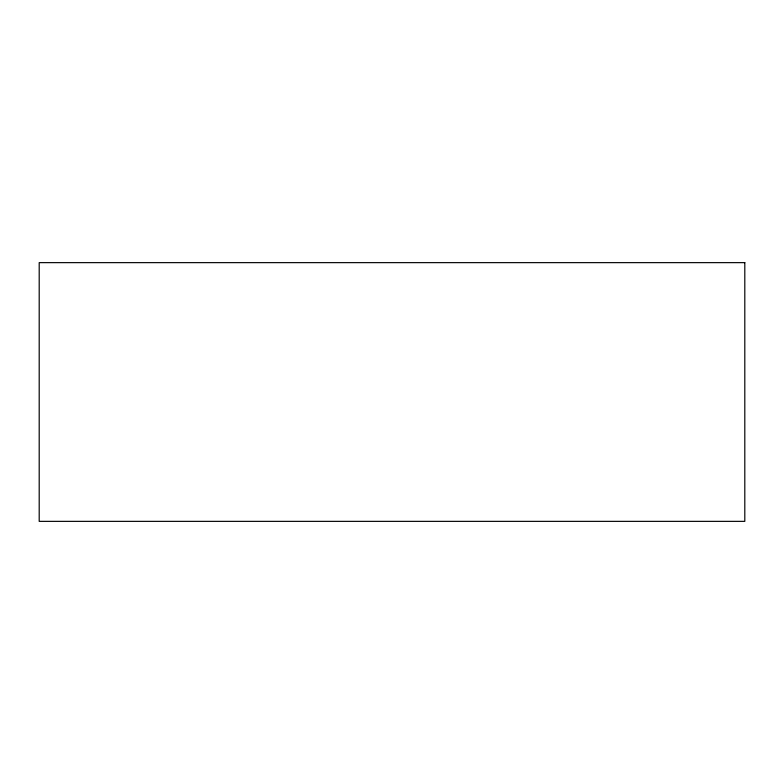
<?xml version="1.0" encoding="UTF-8"?>
<svg xmlns="http://www.w3.org/2000/svg" width="784" height="784" viewBox="0 0 784 784"><rect width="100%" height="100%" fill="white"/><g stroke="black" fill="none" stroke-linecap="round" stroke-linejoin="round"><path stroke-width="1.18" d="M744.8 262.64L39.2 262.64L39.2 521.36L744.8 521.36L744.8 262.64"/></g></svg>
